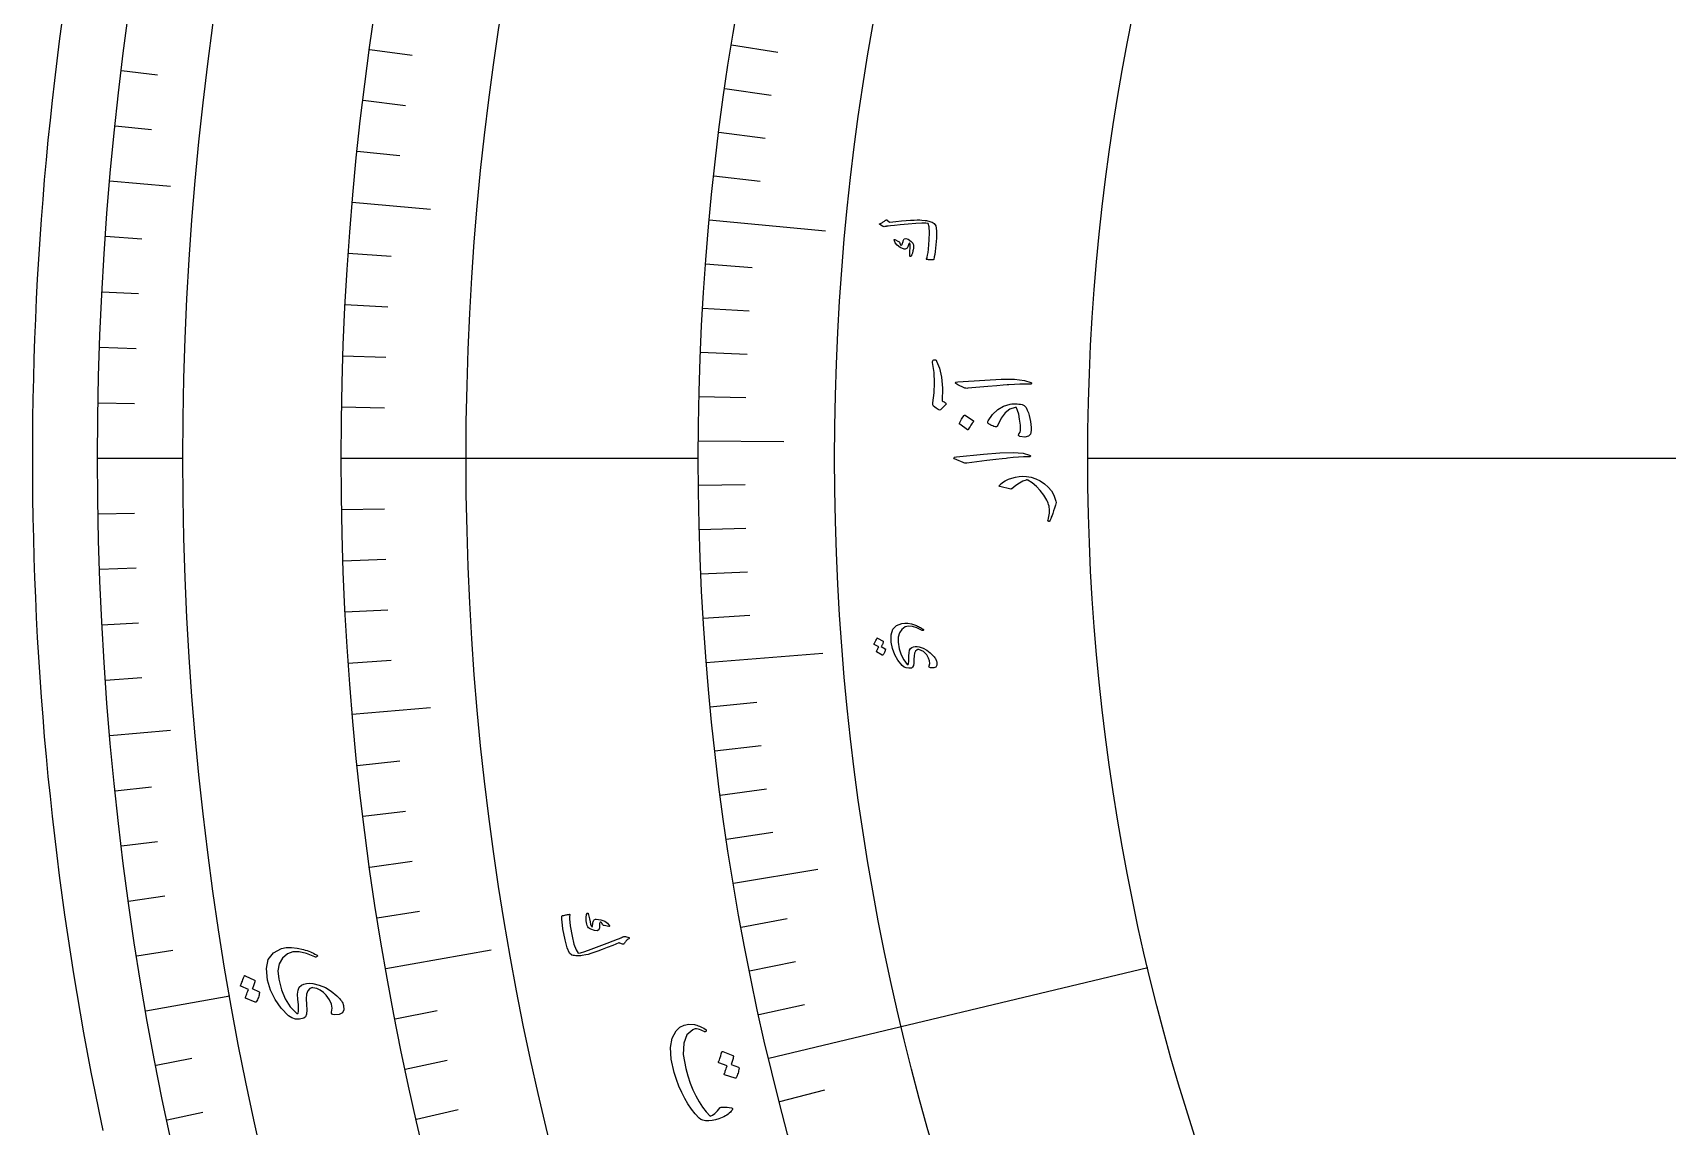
# Model space of a CAD drawing. Header units: millimetres. Extents: x -68 to 68, y -68 to 87.
# Drawn here: x -67.5 to -33.51, y -13.89 to 8.85 of the extents above; entities that cross this region are included whole.
import ezdxf

# ---------------------------------------------------------------- set-up
doc = ezdxf.new("R2010")
doc.units = ezdxf.units.MM
for name, color, linetype in [('CUT_OUTER', 1, 'Continuous'), ('ENGRAVE', 7, 'Continuous'), ('ENGRAVE_FINE', 8, 'Continuous'), ('TEXT', 5, 'Continuous')]:
    doc.layers.add(name, color=color, linetype=linetype)

msp = doc.modelspace()

# ---------------------------------------------------------------- linework, layer by layer
at = {"layer": 'CUT_OUTER'}
msp.add_lwpolyline([(-66.0364, -13.98), (-66.121, -13.5746), (-66.203, -13.1686), (-66.2826, -12.7621), (-66.3596, -12.3552), (-66.4342, -11.9478), (-66.5062, -11.5399), (-66.5758, -11.1316), (-66.6428, -10.7229), (-66.7074, -10.3138), (-66.7694, -9.9043), (-66.8289, -9.4944), (-66.8859, -9.0842), (-66.9404, -8.6736), (-66.9924, -8.2627), (-67.0418, -7.8515), (-67.0887, -7.44), (-67.1331, -7.0282), (-67.175, -6.6162), (-67.2143, -6.2039), (-67.2511, -5.7913), (-67.2854, -5.3786), (-67.3171, -4.9656), (-67.3463, -4.5525), (-67.373, -4.1391), (-67.3971, -3.7257), (-67.4187, -3.3121), (-67.4377, -2.8983), (-67.4543, -2.4845), (-67.4682, -2.0705), (-67.4797, -1.6565), (-67.4886, -1.2425), (-67.4949, -0.8283), (-67.4987, -0.4142), (-67.5, 0), (-67.4987, 0.4142), (-67.4949, 0.8283), (-67.4886, 1.2425), (-67.4797, 1.6565), (-67.4682, 2.0705), (-67.4543, 2.4845), (-67.4377, 2.8983), (-67.4187, 3.3121), (-67.3971, 3.7257), (-67.373, 4.1391), (-67.3463, 4.5525), (-67.3171, 4.9656), (-67.2854, 5.3786), (-67.2511, 5.7913), (-67.2143, 6.2039), (-67.175, 6.6162), (-67.1331, 7.0282), (-67.0887, 7.44), (-67.0418, 7.8515), (-66.9924, 8.2627), (-66.9404, 8.6736), (-66.8859, 9.0842)], dxfattribs=at)
at = {"layer": 'ENGRAVE'}
for points in [[(-65.8983, 5.7654), (-64.6375, 5.655)], [(-60.855, 5.3241), (-59.2278, 5.1818)], [(-53.4332, 4.9559), (-51.0135, 4.7315)], [(-53.6613, 0.3631), (-51.8793, 0.3511)], [(-66.15, 0), (-64.3781, 0)], [(-61.0875, 0), (-53.6625, 0)], [(-45.5625, 0), (45.5625, 0)], [(-53.4943, -4.2455), (-51.0719, -4.0533)], [(-60.855, -5.3241), (-59.2278, -5.1818)], [(-65.8983, -5.7654), (-64.6375, -5.655)], [(-52.93, -8.836), (-51.1724, -8.5425)], [(-60.1594, -10.6077), (-57.9658, -10.2209)], [(-52.193, -12.472), (-44.3149, -10.5894)], [(-65.145, -11.4868), (-63.4001, -11.1791)]]:
    msp.add_lwpolyline(points, dxfattribs=at)
for radius in [66.15, 66.15, 64.3781, 61.0875, 61.0875, 58.4888, 53.6625, 53.6625, 50.8275, 45.5625, 45.5625]:
    msp.add_circle((0, 0), radius, dxfattribs=at)
at = {"layer": 'ENGRAVE_FINE'}
for points in [[(-60.493, 8.5017), (-59.6107, 8.3777)], [(-52.9695, 8.5963), (-52.01, 8.4406)], [(-65.6569, 8.0617), (-64.9032, 7.9691)], [(-53.1086, 7.6901), (-52.1467, 7.5508)], [(-60.6322, 7.4447), (-59.7478, 7.3361)], [(-65.7876, 6.9146), (-65.0324, 6.8352)], [(-53.2323, 6.7811), (-52.2681, 6.6583)], [(-60.7529, 6.3854), (-59.8667, 6.2922)], [(-53.3405, 5.8696), (-52.3744, 5.7633)], [(-65.9889, 4.6144), (-65.2313, 4.5614)], [(-60.9387, 4.2612), (-60.0499, 4.1991)], [(-53.5102, 4.0403), (-52.5409, 3.9671)], [(-66.0593, 3.462), (-65.301, 3.4223)], [(-61.0038, 3.1971), (-60.114, 3.1504)], [(-53.5716, 3.1229), (-52.6012, 3.0663)], [(-66.1097, 2.3086), (-65.3508, 2.2821)], [(-61.0503, 2.1319), (-60.1598, 2.1008)], [(-53.6172, 2.204), (-52.646, 2.1641)], [(-66.1399, 1.1545), (-65.3807, 1.1412)], [(-61.0782, 1.0661), (-60.1873, 1.0506)], [(-53.6471, 1.284), (-52.6754, 1.2608)], [(-53.6596, -0.5584), (-52.6876, -0.5483)], [(-66.1399, -1.1545), (-65.3807, -1.1412)], [(-61.0782, -1.0661), (-60.1873, -1.0506)], [(-53.6421, -1.4803), (-52.6704, -1.4535)], [(-66.1097, -2.3086), (-65.3508, -2.2821)], [(-61.0503, -2.1319), (-60.1598, -2.1008)], [(-53.6087, -2.4023), (-52.6377, -2.3588)], [(-61.0038, -3.1971), (-60.114, -3.1504)], [(-53.5594, -3.3242), (-52.5893, -3.264)], [(-66.0593, -3.462), (-65.301, -3.4223)], [(-60.9387, -4.2612), (-60.0499, -4.1991)], [(-65.9889, -4.6144), (-65.2313, -4.5614)], [(-53.4132, -5.1662), (-52.4458, -5.0726)], [(-53.3163, -6.0858), (-52.3506, -5.9756)], [(-60.7529, -6.3854), (-59.8667, -6.2922)], [(-65.7876, -6.9146), (-65.0324, -6.8352)], [(-53.2034, -7.0042), (-52.2397, -6.8773)], [(-60.6322, -7.4447), (-59.7478, -7.3361)], [(-53.0747, -7.921), (-52.1133, -7.7775)], [(-65.6569, -8.0617), (-64.9032, -7.9691)], [(-60.493, -8.5017), (-59.6107, -8.3777)], [(-65.5062, -9.2063), (-64.7542, -9.1006)], [(-60.3354, -9.5562), (-59.4554, -9.4168)], [(-52.7695, -9.7488), (-51.8137, -9.5722)], [(-65.3356, -10.3481), (-64.5856, -10.2293)], [(-52.5932, -10.6593), (-51.6406, -10.4662)], [(-59.9652, -11.656), (-59.0905, -11.486)], [(-52.401, -11.5671), (-51.4519, -11.3576)], [(-64.9346, -12.622), (-64.1892, -12.4771)], [(-59.7526, -12.7008), (-58.8811, -12.5156)], [(-51.9693, -13.3736), (-51.028, -13.1314)], [(-59.5218, -13.7417), (-58.6537, -13.5413)], [(-64.7045, -13.7534), (-63.9617, -13.5955)]]:
    msp.add_lwpolyline(points, dxfattribs=at)
at = {"layer": 'TEXT'}
for points in [[(-49.8777, 4.8811), (-49.8605, 4.8882), (-49.8442, 4.8957), (-49.8288, 4.9037), (-49.8141, 4.9122), (-49.8002, 4.9213), (-49.7872, 4.931), (-49.7749, 4.9413), (-49.7634, 4.9524), (-49.7572, 4.9564), (-49.7503, 4.9573), (-49.7428, 4.955), (-49.7346, 4.9495), (-49.6918, 4.9173), (-49.6872, 4.9141), (-49.6832, 4.9117), (-49.6799, 4.9103), (-49.6773, 4.9096), (-49.5518, 4.9227), (-49.4384, 4.9336), (-49.3373, 4.9423), (-49.2483, 4.9489), (-49.1716, 4.9533), (-49.1073, 4.9554), (-49.0553, 4.9554), (-49.0158, 4.9531), (-48.9415, 4.9456), (-48.9181, 4.9419), (-48.8947, 4.937), (-48.8713, 4.9311), (-48.8479, 4.9239), (-48.8246, 4.9155), (-48.8013, 4.9059), (-48.778, 4.8948), (-48.7548, 4.8825), (-48.7234, 4.8334), (-48.7089, 4.7309), (-48.7109, 4.5748), (-48.7289, 4.3651), (-48.737, 4.2999), (-48.7461, 4.2396), (-48.7562, 4.1844), (-48.7674, 4.1342), (-48.7698, 4.1297), (-48.773, 4.1267), (-48.777, 4.125), (-48.7819, 4.1248), (-48.8053, 4.1254), (-48.8266, 4.1261), (-48.8457, 4.1269), (-48.8627, 4.1278), (-48.8779, 4.1288), (-48.8912, 4.13), (-48.9029, 4.1313), (-48.9128, 4.1328), (-48.9183, 4.1339), (-48.9213, 4.1362), (-48.9217, 4.1395), (-48.9195, 4.144), (-48.9058, 4.1785), (-48.894, 4.2235), (-48.8841, 4.2789), (-48.8761, 4.3448), (-48.8582, 4.542), (-48.853, 4.6972), (-48.8609, 4.8103), (-48.8821, 4.8815), (-48.9282, 4.886), (-49.0131, 4.885), (-49.1365, 4.8784), (-49.2987, 4.866), (-49.4611, 4.8522), (-49.5841, 4.8411), (-49.6675, 4.8328), (-49.7114, 4.8275), (-49.7234, 4.8256), (-49.7347, 4.8239), (-49.7452, 4.8223), (-49.7549, 4.8208), (-49.7637, 4.8194), (-49.7716, 4.8182), (-49.7785, 4.817), (-49.7845, 4.8159), (-49.7973, 4.8144), (-49.8094, 4.8152), (-49.8207, 4.8182), (-49.8312, 4.8235), (-49.886, 4.8585), (-49.8896, 4.8613), (-49.8919, 4.8641), (-49.8929, 4.867), (-49.8925, 4.87), (-49.8902, 4.8735), (-49.8869, 4.8765), (-49.8827, 4.879), (-49.8777, 4.8811)], [(-49.5914, 4.5415), (-49.5907, 4.5444), (-49.5894, 4.5468), (-49.5873, 4.5487), (-49.5845, 4.5502), (-49.582, 4.5505), (-49.5794, 4.5505), (-49.5767, 4.55), (-49.5738, 4.5492), (-49.4963, 4.5096), (-49.4885, 4.505), (-49.4826, 4.5003), (-49.4787, 4.4956), (-49.4766, 4.4908), (-49.4729, 4.4711), (-49.4673, 4.4541), (-49.4597, 4.4398), (-49.4501, 4.4282), (-49.4448, 4.4256), (-49.4387, 4.4279), (-49.4317, 4.4352), (-49.4239, 4.4475), (-49.4202, 4.4558), (-49.4166, 4.4644), (-49.4133, 4.4733), (-49.41, 4.4825), (-49.407, 4.4921), (-49.404, 4.5022), (-49.4012, 4.5128), (-49.3986, 4.5239), (-49.379, 4.5612), (-49.3449, 4.5706), (-49.2964, 4.552), (-49.2334, 4.5057), (-49.2151, 4.4873), (-49.2011, 4.4697), (-49.1915, 4.4529), (-49.1861, 4.4368), (-49.1841, 4.4195), (-49.1848, 4.396), (-49.1881, 4.3662), (-49.1941, 4.33), (-49.1975, 4.3116), (-49.2015, 4.2942), (-49.2059, 4.2778), (-49.2107, 4.2624), (-49.2158, 4.2479), (-49.2208, 4.2344), (-49.2257, 4.2219), (-49.2305, 4.2103), (-49.2352, 4.2033), (-49.2403, 4.1985), (-49.2458, 4.1958), (-49.2517, 4.1952), (-49.2576, 4.1967), (-49.2616, 4.1999), (-49.2638, 4.2049), (-49.264, 4.2116), (-49.2636, 4.233), (-49.2628, 4.2573), (-49.2615, 4.2844), (-49.2598, 4.3143), (-49.2565, 4.3701), (-49.2559, 4.4139), (-49.2581, 4.4456), (-49.2631, 4.4653), (-49.2647, 4.4679), (-49.267, 4.4695), (-49.2699, 4.4699), (-49.2735, 4.4693), (-49.2758, 4.4682), (-49.278, 4.4659), (-49.2801, 4.4624), (-49.2822, 4.4578), (-49.2968, 4.4145), (-49.3038, 4.3964), (-49.312, 4.3812), (-49.3215, 4.3688), (-49.3323, 4.3591), (-49.3447, 4.3513), (-49.3571, 4.3471), (-49.3696, 4.3465), (-49.3821, 4.3497), (-49.4654, 4.3852), (-49.5281, 4.429), (-49.5701, 4.4811), (-49.5914, 4.5415)], [(-48.7904, 1.9897), (-48.7914, 2.0093), (-48.7872, 2.0251), (-48.7777, 2.0372), (-48.7629, 2.0454), (-48.7463, 2.0487), (-48.7314, 2.0459), (-48.7182, 2.0369), (-48.7067, 2.0218), (-48.6436, 1.8721), (-48.6034, 1.6844), (-48.5857, 1.4585), (-48.5899, 1.1943), (-48.5696, 1.1832), (-48.5516, 1.1722), (-48.5358, 1.1612), (-48.5224, 1.1503), (-48.5134, 1.141), (-48.5091, 1.1323), (-48.5092, 1.1244), (-48.514, 1.1172), (-48.6261, 1.009), (-48.6457, 1.0016), (-48.6764, 1.0118), (-48.7181, 1.0396), (-48.7708, 1.0853), (-48.7791, 1.0976), (-48.7839, 1.1127), (-48.7852, 1.1308), (-48.783, 1.1517), (-48.7549, 1.3612), (-48.7468, 1.5705), (-48.7586, 1.7799), (-48.7904, 1.9897)], [(-48.2649, 1.528), (-48.3064, 1.5518), (-48.3207, 1.5702), (-48.3077, 1.5834), (-48.2674, 1.5913), (-47.7058, 1.6261), (-47.3611, 1.6458), (-47.0864, 1.6432), (-46.8816, 1.6189), (-46.7468, 1.573), (-46.7359, 1.5651), (-46.7301, 1.5582), (-46.7295, 1.5524), (-46.7339, 1.5476), (-46.7408, 1.5438), (-46.7496, 1.5413), (-46.7603, 1.54), (-46.7731, 1.5398), (-46.872, 1.5431), (-46.9772, 1.542), (-47.0884, 1.5365), (-47.2058, 1.5266), (-47.2365, 1.5246), (-47.3193, 1.5182), (-47.4544, 1.5074), (-47.6415, 1.4921), (-48.0567, 1.4539), (-48.0788, 1.4534), (-48.099, 1.4551), (-48.1175, 1.4592), (-48.1342, 1.4655)], [(-47.4889, 0.6539), (-47.516, 0.6634), (-47.5404, 0.6728), (-47.5621, 0.6819), (-47.581, 0.6909), (-47.5974, 0.6996), (-47.6113, 0.7078), (-47.6229, 0.7155), (-47.632, 0.7228), (-47.6407, 0.7341), (-47.6442, 0.7467), (-47.6425, 0.7606), (-47.6357, 0.776), (-47.5426, 0.9109), (-47.4352, 1.0136), (-47.3137, 1.0842), (-47.1783, 1.123), (-47.1397, 1.1279), (-47.1021, 1.1309), (-47.0653, 1.1319), (-47.0294, 1.1309), (-46.9948, 1.1278), (-46.9616, 1.1224), (-46.9299, 1.1148), (-46.8997, 1.105), (-46.8836, 1.0965), (-46.8693, 1.0855), (-46.8567, 1.0721), (-46.8459, 1.056), (-46.8204, 1.0013), (-46.7986, 0.9449), (-46.7804, 0.887), (-46.7659, 0.8275), (-46.7548, 0.7667), (-46.7468, 0.7049), (-46.7418, 0.6419), (-46.74, 0.5779), (-46.7537, 0.5022), (-46.7973, 0.4561), (-46.8709, 0.4398), (-46.9745, 0.4533), (-46.9858, 0.4577), (-46.9945, 0.4637), (-47.0005, 0.4715), (-47.004, 0.4809), (-47.0029, 0.489), (-46.9998, 0.4974), (-46.9947, 0.506), (-46.9876, 0.5149), (-46.9723, 0.5425), (-46.9634, 0.5801), (-46.961, 0.6277), (-46.9649, 0.6854), (-46.9812, 0.8107), (-46.9999, 0.9131), (-47.0211, 0.9926), (-47.0451, 1.0491), (-47.0484, 1.0521), (-47.0541, 1.0539), (-47.0621, 1.0546), (-47.0724, 1.0543), (-47.1812, 1.018), (-47.2782, 0.9449), (-47.3632, 0.8348), (-47.4359, 0.6877), (-47.4463, 0.6684), (-47.4586, 0.6564), (-47.4728, 0.6515), (-47.4889, 0.6539)], [(-48.2267, 0.7085), (-48.2295, 0.7114), (-48.2312, 0.7155), (-48.2317, 0.7208), (-48.231, 0.7272), (-48.2123, 0.7724), (-48.1896, 0.8148), (-48.1629, 0.8545), (-48.1322, 0.8914), (-48.1276, 0.8949), (-48.123, 0.8965), (-48.1184, 0.8959), (-48.1139, 0.8934), (-47.942, 0.781), (-47.938, 0.7768), (-47.9371, 0.7716), (-47.9393, 0.7652), (-47.9447, 0.7578), (-47.9494, 0.7513), (-47.9564, 0.7411), (-47.9658, 0.7272), (-47.9775, 0.7095), (-47.9915, 0.6877), (-48.0079, 0.6616), (-48.0266, 0.6312), (-48.0476, 0.5964), (-48.0511, 0.5918), (-48.0545, 0.5895), (-48.058, 0.5895), (-48.0614, 0.5919)], [(-48.2891, -0.0324), (-48.3314, -0.0101), (-48.3462, 0.008), (-48.3336, 0.0216), (-48.2936, 0.0308), (-47.7334, 0.0836), (-47.3896, 0.1144), (-47.1149, 0.1208), (-46.9095, 0.103), (-46.7732, 0.0615), (-46.7621, 0.054), (-46.7561, 0.0473), (-46.7552, 0.0415), (-46.7595, 0.0366), (-46.7662, 0.0326), (-46.775, 0.0298), (-46.7857, 0.0281), (-46.7984, 0.0275), (-46.8974, 0.0276), (-47.0024, 0.0231), (-47.1135, 0.014), (-47.2305, 0.0003), (-47.2611, -0.0027), (-47.3437, -0.0117), (-47.4783, -0.0268), (-47.6649, -0.0482), (-48.0786, -0.0998), (-48.1006, -0.1011), (-48.1209, -0.0999), (-48.1395, -0.0965), (-48.1564, -0.0907)], [(-47.3915, -0.5876), (-47.3956, -0.5863), (-47.3989, -0.5848), (-47.4014, -0.583), (-47.403, -0.5808), (-47.4036, -0.5744), (-47.4009, -0.5664), (-47.3947, -0.557), (-47.3851, -0.5462), (-47.336, -0.5037), (-47.2791, -0.467), (-47.2144, -0.4361), (-47.1418, -0.4109), (-47.0637, -0.3911), (-46.9866, -0.3788), (-46.9107, -0.3739), (-46.8358, -0.3764), (-46.737, -0.3957), (-46.6421, -0.428), (-46.5511, -0.4731), (-46.4639, -0.531), (-46.3846, -0.6004), (-46.3196, -0.6798), (-46.2689, -0.7693), (-46.2324, -0.869), (-46.226, -0.8958), (-46.2239, -0.9226), (-46.2261, -0.9495), (-46.2325, -0.9766), (-46.2532, -1.039), (-46.2725, -1.0955), (-46.2902, -1.1459), (-46.3064, -1.1903), (-46.3212, -1.2285), (-46.3346, -1.2604), (-46.3465, -1.2859), (-46.3571, -1.3051), (-46.3604, -1.3091), (-46.3637, -1.312), (-46.3671, -1.3138), (-46.3705, -1.3145), (-46.375, -1.3142), (-46.3791, -1.313), (-46.3831, -1.311), (-46.3867, -1.3082), (-46.3895, -1.3045), (-46.391, -1.2999), (-46.391, -1.2944), (-46.3896, -1.288), (-46.3801, -1.2493), (-46.3725, -1.2122), (-46.3666, -1.1769), (-46.3625, -1.1434), (-46.3602, -1.1113), (-46.3597, -1.0804), (-46.361, -1.0506), (-46.3642, -1.0221), (-46.3694, -0.9936), (-46.3771, -0.9642), (-46.3873, -0.9338), (-46.3998, -0.9025), (-46.4149, -0.8702), (-46.4328, -0.837), (-46.4533, -0.8029), (-46.4766, -0.7677), (-46.551, -0.669), (-46.6313, -0.5844), (-46.7176, -0.514), (-46.8099, -0.4579), (-46.8173, -0.4543), (-46.8259, -0.4524), (-46.8357, -0.4522), (-46.8465, -0.4537), (-46.9104, -0.4782), (-46.9813, -0.5165), (-47.0592, -0.5686), (-47.1439, -0.6348), (-47.1493, -0.6377), (-47.1542, -0.6395), (-47.1584, -0.6401), (-47.1622, -0.6396)], [(-49.7739, -3.9642), (-49.7718, -3.966), (-49.7705, -3.9686), (-49.7698, -3.9721), (-49.7699, -3.9763), (-49.7742, -3.992), (-49.7792, -4.0071), (-49.7848, -4.0219), (-49.791, -4.0362), (-49.7979, -4.0502), (-49.8056, -4.064), (-49.814, -4.0776), (-49.8233, -4.0909), (-49.8262, -4.0936), (-49.8294, -4.0949), (-49.833, -4.0949), (-49.8368, -4.0936), (-49.9583, -4.0288), (-49.96, -4.0269), (-49.9602, -4.0239), (-49.959, -4.0198), (-49.9564, -4.0146), (-49.9539, -4.011), (-49.9505, -4.0052), (-49.9462, -3.9971), (-49.941, -3.9869), (-49.9349, -3.9743), (-49.9277, -3.9594), (-49.9195, -3.942), (-49.9102, -3.9222), (-50.0045, -3.8704), (-50.0074, -3.8679), (-50.0084, -3.8645), (-50.0073, -3.8601), (-50.0041, -3.8548), (-50.0014, -3.8502), (-49.9974, -3.843), (-49.992, -3.8331), (-49.9854, -3.8206), (-49.9774, -3.8053), (-49.968, -3.787), (-49.9574, -3.7657), (-49.9455, -3.7413), (-49.9434, -3.7388), (-49.9412, -3.7375), (-49.9389, -3.7376), (-49.9365, -3.7391), (-49.8198, -3.8064), (-49.8178, -3.8082), (-49.8164, -3.8108), (-49.8158, -3.8143), (-49.8158, -3.8185), (-49.819, -3.8318), (-49.8228, -3.8447), (-49.8273, -3.8573), (-49.8325, -3.8695), (-49.8384, -3.8814), (-49.8447, -3.893), (-49.8515, -3.9042), (-49.8588, -3.9151)], [(-48.8616, -4.3183), (-48.8495, -4.2679), (-48.8535, -4.2132), (-48.8738, -4.1541), (-48.9102, -4.0907), (-48.9431, -4.0511), (-48.9812, -4.0191), (-49.0243, -3.9944), (-49.0725, -3.9772), (-49.082, -3.9759), (-49.0917, -3.9765), (-49.1016, -3.979), (-49.1118, -3.9835), (-49.1423, -4.0103), (-49.1634, -4.0528), (-49.1752, -4.1111), (-49.1776, -4.1851), (-49.1791, -4.2581), (-49.1884, -4.3119), (-49.2058, -4.3465), (-49.2311, -4.3618), (-49.2864, -4.3681), (-49.3367, -4.3615), (-49.382, -4.3419), (-49.4224, -4.3093), (-49.5093, -4.2019), (-49.5764, -4.0849), (-49.6234, -3.9585), (-49.6504, -3.8229), (-49.6514, -3.6725), (-49.6151, -3.5575), (-49.5417, -3.4778), (-49.4313, -3.4335), (-49.3695, -3.4271), (-49.3016, -3.4314), (-49.2276, -3.4463), (-49.1475, -3.4719), (-49.1251, -3.4812), (-49.1034, -3.4908), (-49.0824, -3.5007), (-49.0622, -3.5109), (-49.0426, -3.5216), (-49.0236, -3.5328), (-49.0051, -3.5445), (-48.9871, -3.5567), (-48.9795, -3.5634), (-48.9762, -3.5696), (-48.9771, -3.5754), (-48.9823, -3.5807), (-48.9889, -3.584), (-48.9957, -3.5851), (-49.0027, -3.5842), (-49.0098, -3.5812), (-49.115, -3.526), (-49.2085, -3.4954), (-49.2903, -3.4895), (-49.3604, -3.5085), (-49.432, -3.5588), (-49.4801, -3.6287), (-49.5044, -3.7181), (-49.5049, -3.8271), (-49.483, -3.965), (-49.4446, -4.0876), (-49.3899, -4.1947), (-49.3188, -4.2864), (-49.313, -4.2918), (-49.3075, -4.2935), (-49.3023, -4.2916), (-49.2974, -4.2861), (-49.2893, -4.2647), (-49.284, -4.2284), (-49.2815, -4.1772), (-49.2817, -4.111), (-49.2791, -4.0434), (-49.2679, -3.9911), (-49.2481, -3.9541), (-49.2198, -3.9324), (-49.1855, -3.9206), (-49.149, -3.9152), (-49.1102, -3.9162), (-49.0692, -3.9234), (-48.9876, -3.951), (-48.9111, -3.992), (-48.8398, -4.0464), (-48.7736, -4.1142), (-48.7578, -4.1324), (-48.7438, -4.1501), (-48.7318, -4.1674), (-48.7218, -4.1843), (-48.7136, -4.2007), (-48.7072, -4.2165), (-48.7025, -4.2317), (-48.6996, -4.2463), (-48.7, -4.3042), (-48.7222, -4.3418), (-48.7663, -4.3588), (-48.8323, -4.3554), (-48.8505, -4.35), (-48.8614, -4.342), (-48.8651, -4.3314), (-48.8616, -4.3183)], [(-55.1063, -9.9902), (-55.1223, -10.0025), (-55.1373, -10.0151), (-55.1513, -10.0279), (-55.1643, -10.0409), (-55.1763, -10.0543), (-55.1873, -10.0682), (-55.1972, -10.0825), (-55.2061, -10.0972), (-55.2115, -10.1032), (-55.2185, -10.1062), (-55.2271, -10.1061), (-55.2374, -10.1029), (-55.2922, -10.0827), (-55.2981, -10.0808), (-55.303, -10.0796), (-55.3069, -10.0791), (-55.3099, -10.0792), (-55.4388, -10.1304), (-55.5554, -10.1759), (-55.6597, -10.2156), (-55.7517, -10.2495), (-55.8314, -10.2776), (-55.8987, -10.2995), (-55.9536, -10.3154), (-55.9961, -10.3251), (-56.0769, -10.34), (-56.1027, -10.3433), (-56.1289, -10.3453), (-56.1555, -10.3462), (-56.1824, -10.3458), (-56.2096, -10.3441), (-56.2372, -10.3409), (-56.2651, -10.3363), (-56.2934, -10.3303), (-56.3416, -10.2876), (-56.3881, -10.1823), (-56.4325, -10.0146), (-56.4743, -9.7842), (-56.4843, -9.7117), (-56.4916, -9.6443), (-56.4962, -9.5821), (-56.4982, -9.525), (-56.4969, -9.5195), (-56.4943, -9.5153), (-56.4904, -9.5124), (-56.4853, -9.5108), (-56.4602, -9.505), (-56.4374, -9.5), (-56.4168, -9.4956), (-56.3984, -9.4919), (-56.382, -9.4889), (-56.3674, -9.4865), (-56.3546, -9.4847), (-56.3437, -9.4836), (-56.3374, -9.4833), (-56.3337, -9.4849), (-56.3323, -9.4884), (-56.3334, -9.4938), (-56.3386, -9.5345), (-56.3387, -9.5858), (-56.3337, -9.6479), (-56.3237, -9.7206), (-56.2859, -9.9364), (-56.2456, -10.1032), (-56.2033, -10.2212), (-56.1593, -10.2903), (-56.1091, -10.281), (-56.0198, -10.2541), (-55.8912, -10.2097), (-55.7235, -10.1478), (-55.5557, -10.0846), (-55.4289, -10.0365), (-55.343, -10.0032), (-55.2981, -9.9847), (-55.2859, -9.9792), (-55.2744, -9.9741), (-55.2638, -9.9693), (-55.2539, -9.9649), (-55.245, -9.9609), (-55.237, -9.9573), (-55.23, -9.954), (-55.224, -9.9512), (-55.2108, -9.9459), (-55.1978, -9.9431), (-55.185, -9.9429), (-55.1723, -9.9452), (-55.1041, -9.9647), (-55.0994, -9.9665), (-55.0961, -9.9687), (-55.0942, -9.9714), (-55.0938, -9.9745), (-55.0952, -9.9788), (-55.0978, -9.9828), (-55.1015, -9.9866), (-55.1063, -9.9902)], [(-55.5079, -9.7244), (-55.5077, -9.7276), (-55.5085, -9.7304), (-55.5102, -9.733), (-55.5127, -9.7354), (-55.5152, -9.7364), (-55.518, -9.7371), (-55.521, -9.7375), (-55.5243, -9.7374), (-55.6178, -9.7184), (-55.6274, -9.7158), (-55.635, -9.7125), (-55.6406, -9.7088), (-55.6441, -9.7044), (-55.6536, -9.6849), (-55.6644, -9.6687), (-55.6765, -9.656), (-55.6899, -9.6466), (-55.6963, -9.6454), (-55.7021, -9.6496), (-55.7075, -9.6592), (-55.7123, -9.6741), (-55.714, -9.6839), (-55.7153, -9.6938), (-55.7164, -9.7041), (-55.7172, -9.7147), (-55.7177, -9.7256), (-55.718, -9.737), (-55.7179, -9.7488), (-55.7176, -9.7612), (-55.7277, -9.8058), (-55.7612, -9.8254), (-55.818, -9.82), (-55.8982, -9.7894), (-55.9229, -9.7753), (-55.9428, -9.7608), (-55.9578, -9.7458), (-55.968, -9.7304), (-55.975, -9.7127), (-55.981, -9.6877), (-55.9858, -9.6553), (-55.9896, -9.6154), (-55.9911, -9.595), (-55.9918, -9.5755), (-55.9916, -9.557), (-55.9907, -9.5393), (-55.9893, -9.5227), (-55.9877, -9.5071), (-55.9859, -9.4925), (-55.984, -9.4789), (-55.9809, -9.4702), (-55.9768, -9.4637), (-55.9717, -9.4594), (-55.9655, -9.4572), (-55.9589, -9.4571), (-55.9537, -9.4594), (-55.95, -9.4641), (-55.9479, -9.4711), (-55.9424, -9.4938), (-55.9367, -9.5196), (-55.9306, -9.5485), (-55.9242, -9.5805), (-55.9121, -9.6402), (-55.9004, -9.6865), (-55.889, -9.7192), (-55.8781, -9.7385), (-55.8757, -9.7408), (-55.8729, -9.7418), (-55.8696, -9.7414), (-55.866, -9.7397), (-55.8639, -9.7379), (-55.8622, -9.7348), (-55.8609, -9.7306), (-55.86, -9.7252), (-55.8567, -9.6755), (-55.8544, -9.6546), (-55.8499, -9.6363), (-55.8433, -9.6205), (-55.8345, -9.6074), (-55.8235, -9.5957), (-55.8115, -9.5878), (-55.7983, -9.5837), (-55.7841, -9.5835), (-55.6856, -9.5974), (-55.6068, -9.6255), (-55.5475, -9.6678), (-55.5079, -9.7244)], [(-61.2844, -11.5189), (-61.2729, -11.4368), (-61.2879, -11.3503), (-61.3293, -11.2595), (-61.3971, -11.1641), (-61.4556, -11.1063), (-61.521, -11.0611), (-61.5935, -11.0284), (-61.6729, -11.0084), (-61.6882, -11.0077), (-61.7036, -11.0102), (-61.719, -11.0157), (-61.7345, -11.0244), (-61.779, -11.0717), (-61.8062, -11.1428), (-61.816, -11.2375), (-61.8083, -11.3558), (-61.7993, -11.4724), (-61.8058, -11.5596), (-61.8281, -11.6173), (-61.866, -11.6457), (-61.953, -11.6644), (-62.0342, -11.6617), (-62.1095, -11.6375), (-62.1788, -11.5917), (-62.334, -11.4338), (-62.4589, -11.2573), (-62.5533, -11.0627), (-62.617, -10.85), (-62.6414, -10.61), (-62.6008, -10.4207), (-62.4958, -10.2826), (-62.3266, -10.1955), (-62.229, -10.1761), (-62.1202, -10.1729), (-62.0001, -10.1858), (-61.8687, -10.2147), (-61.8316, -10.2261), (-61.7956, -10.2381), (-61.7607, -10.2508), (-61.727, -10.2641), (-61.6942, -10.2782), (-61.6622, -10.2932), (-61.631, -10.309), (-61.6005, -10.3257), (-61.5875, -10.3353), (-61.5812, -10.3447), (-61.5818, -10.354), (-61.5892, -10.3633), (-61.5993, -10.3695), (-61.61, -10.3724), (-61.6212, -10.3719), (-61.6329, -10.3682), (-61.8088, -10.296), (-61.9623, -10.2611), (-62.0935, -10.2639), (-62.2023, -10.3046), (-62.309, -10.3955), (-62.375, -10.5143), (-62.4002, -10.6607), (-62.3845, -10.8348), (-62.3286, -11.0516), (-62.2487, -11.2413), (-62.1449, -11.4039), (-62.0174, -11.5392), (-62.0073, -11.5468), (-61.9983, -11.5487), (-61.9903, -11.5449), (-61.9834, -11.5353), (-61.9739, -11.5), (-61.9711, -11.4413), (-61.975, -11.3592), (-61.9856, -11.2537), (-61.9918, -11.1456), (-61.982, -11.0605), (-61.9562, -10.9984), (-61.9145, -10.9595), (-61.8616, -10.9355), (-61.8042, -10.9213), (-61.7423, -10.9169), (-61.6759, -10.9222), (-61.5417, -10.9536), (-61.4136, -11.0072), (-61.2918, -11.0829), (-61.1759, -11.1805), (-61.1479, -11.2069), (-61.1229, -11.233), (-61.1012, -11.2587), (-61.0825, -11.284), (-61.067, -11.3088), (-61.0543, -11.3329), (-61.0445, -11.3563), (-61.0376, -11.379), (-61.0292, -11.4712), (-61.0587, -11.5344), (-61.1263, -11.5684), (-61.2319, -11.5733), (-61.2617, -11.5675), (-61.2804, -11.5565), (-61.2879, -11.5403), (-61.2844, -11.5189)], [(-62.792, -11.0946), (-62.7885, -11.0972), (-62.7859, -11.1011), (-62.7843, -11.1065), (-62.7838, -11.1133), (-62.7883, -11.139), (-62.794, -11.164), (-62.8006, -11.1885), (-62.8083, -11.2123), (-62.8171, -11.2358), (-62.8272, -11.259), (-62.8386, -11.2819), (-62.8512, -11.3046), (-62.8555, -11.3094), (-62.8604, -11.312), (-62.866, -11.3125), (-62.8724, -11.311), (-63.0759, -11.2259), (-63.0788, -11.2231), (-63.0797, -11.2183), (-63.0784, -11.2116), (-63.075, -11.2029), (-63.0715, -11.1967), (-63.067, -11.1869), (-63.0614, -11.1734), (-63.0548, -11.1563), (-63.047, -11.1352), (-63.0378, -11.1102), (-63.0274, -11.0812), (-63.0156, -11.0481), (-63.1737, -10.9794), (-63.1788, -10.9759), (-63.1808, -10.9705), (-63.1797, -10.9634), (-63.1756, -10.9544), (-63.1719, -10.9467), (-63.1666, -10.9345), (-63.1596, -10.9179), (-63.1508, -10.8969), (-63.1404, -10.8712), (-63.1284, -10.8405), (-63.1147, -10.8048), (-63.0994, -10.7641), (-63.0965, -10.7596), (-63.0931, -10.7573), (-63.0895, -10.7572), (-63.0854, -10.7592), (-62.8893, -10.8493), (-62.8858, -10.8518), (-62.8832, -10.8558), (-62.8817, -10.8612), (-62.8811, -10.868), (-62.8841, -10.8897), (-62.8883, -10.9109), (-62.8935, -10.9317), (-62.9, -10.9521), (-62.9074, -10.972), (-62.9157, -10.9914), (-62.9248, -11.0104), (-62.9348, -11.0289)], [(-52.9581, -13.5559), (-52.975, -13.578), (-52.9944, -13.5994), (-53.0164, -13.6199), (-53.041, -13.6395), (-53.0679, -13.6583), (-53.0971, -13.6762), (-53.1285, -13.6932), (-53.1621, -13.7093), (-53.231, -13.7367), (-53.301, -13.7571), (-53.3721, -13.7705), (-53.4444, -13.7768), (-53.5108, -13.7751), (-53.5665, -13.7653), (-53.6115, -13.7473), (-53.646, -13.7212), (-53.7272, -13.6311), (-53.804, -13.5329), (-53.8762, -13.4267), (-53.9437, -13.3124), (-54.0063, -13.1899), (-54.0635, -13.0593), (-54.1153, -12.9205), (-54.1617, -12.7737), (-54.2242, -12.4926), (-54.2379, -12.2535), (-54.2033, -12.0568), (-54.121, -11.9027), (-54.0458, -11.8306), (-53.9576, -11.7858), (-53.8566, -11.768), (-53.7426, -11.7772), (-53.7172, -11.7831), (-53.691, -11.7906), (-53.6638, -11.7998), (-53.6358, -11.8106), (-53.607, -11.823), (-53.5773, -11.8369), (-53.5467, -11.8525), (-53.5153, -11.8697), (-53.5061, -11.8758), (-53.4998, -11.8828), (-53.4962, -11.8907), (-53.4954, -11.8996), (-53.4963, -11.9059), (-53.4993, -11.9117), (-53.5045, -11.917), (-53.5117, -11.9217), (-53.5188, -11.9248), (-53.5261, -11.9256), (-53.5336, -11.9241), (-53.5412, -11.9204), (-53.5718, -11.9045), (-53.6028, -11.8911), (-53.6342, -11.8801), (-53.6662, -11.8715), (-53.6958, -11.8673), (-53.7234, -11.8676), (-53.7491, -11.8724), (-53.7727, -11.8818), (-53.8983, -11.9925), (-53.9653, -12.1639), (-53.9731, -12.3957), (-53.9211, -12.6875), (-53.8775, -12.8445), (-53.8282, -12.9921), (-53.7732, -13.1304), (-53.7126, -13.2593), (-53.6464, -13.3791), (-53.5747, -13.4897), (-53.4975, -13.5912), (-53.4149, -13.6835), (-53.3658, -13.6599), (-53.3144, -13.6217), (-53.2606, -13.569), (-53.2045, -13.5018), (-53.1983, -13.4986), (-53.186, -13.4958), (-53.1675, -13.4935), (-53.143, -13.4915), (-53.1403, -13.492), (-53.1381, -13.4923), (-53.1363, -13.4923), (-53.1348, -13.4921), (-53.1007, -13.4921), (-53.0619, -13.4948), (-53.0184, -13.5004), (-52.9702, -13.5086), (-52.9548, -13.5138), (-52.9477, -13.5234), (-52.9488, -13.5374), (-52.9581, -13.5559)], [(-52.8244, -12.6628), (-52.8205, -12.6652), (-52.8176, -12.6691), (-52.8156, -12.6745), (-52.8146, -12.6815), (-52.818, -12.7081), (-52.8225, -12.7343), (-52.8282, -12.7598), (-52.835, -12.7849), (-52.843, -12.8096), (-52.8524, -12.8341), (-52.8631, -12.8585), (-52.8752, -12.8827), (-52.8795, -12.8879), (-52.8845, -12.8909), (-52.8905, -12.8919), (-52.8973, -12.8907), (-53.1176, -12.8176), (-53.1209, -12.8149), (-53.1221, -12.8101), (-53.1211, -12.8031), (-53.118, -12.7939), (-53.1147, -12.7874), (-53.1104, -12.7769), (-53.1053, -12.7627), (-53.0992, -12.7445), (-53.0921, -12.7224), (-53.0839, -12.696), (-53.0745, -12.6654), (-53.0639, -12.6306), (-53.2351, -12.571), (-53.2407, -12.5677), (-53.2431, -12.5623), (-53.2424, -12.5549), (-53.2385, -12.5454), (-53.2351, -12.5372), (-53.2301, -12.5243), (-53.2236, -12.5068), (-53.2155, -12.4846), (-53.2059, -12.4574), (-53.1949, -12.425), (-53.1824, -12.3874), (-53.1684, -12.3444), (-53.1655, -12.3397), (-53.1621, -12.3371), (-53.1582, -12.3367), (-53.1538, -12.3384), (-52.9411, -12.4176), (-52.9373, -12.4199), (-52.9343, -12.4239), (-52.9324, -12.4293), (-52.9314, -12.4363), (-52.9334, -12.4587), (-52.9366, -12.4808), (-52.941, -12.5025), (-52.9467, -12.5239), (-52.9535, -12.5449), (-52.9612, -12.5654), (-52.9698, -12.5856), (-52.9793, -12.6053)]]:
    msp.add_lwpolyline(points, close=True, dxfattribs=at)

doc.saveas('drawing.dxf')
